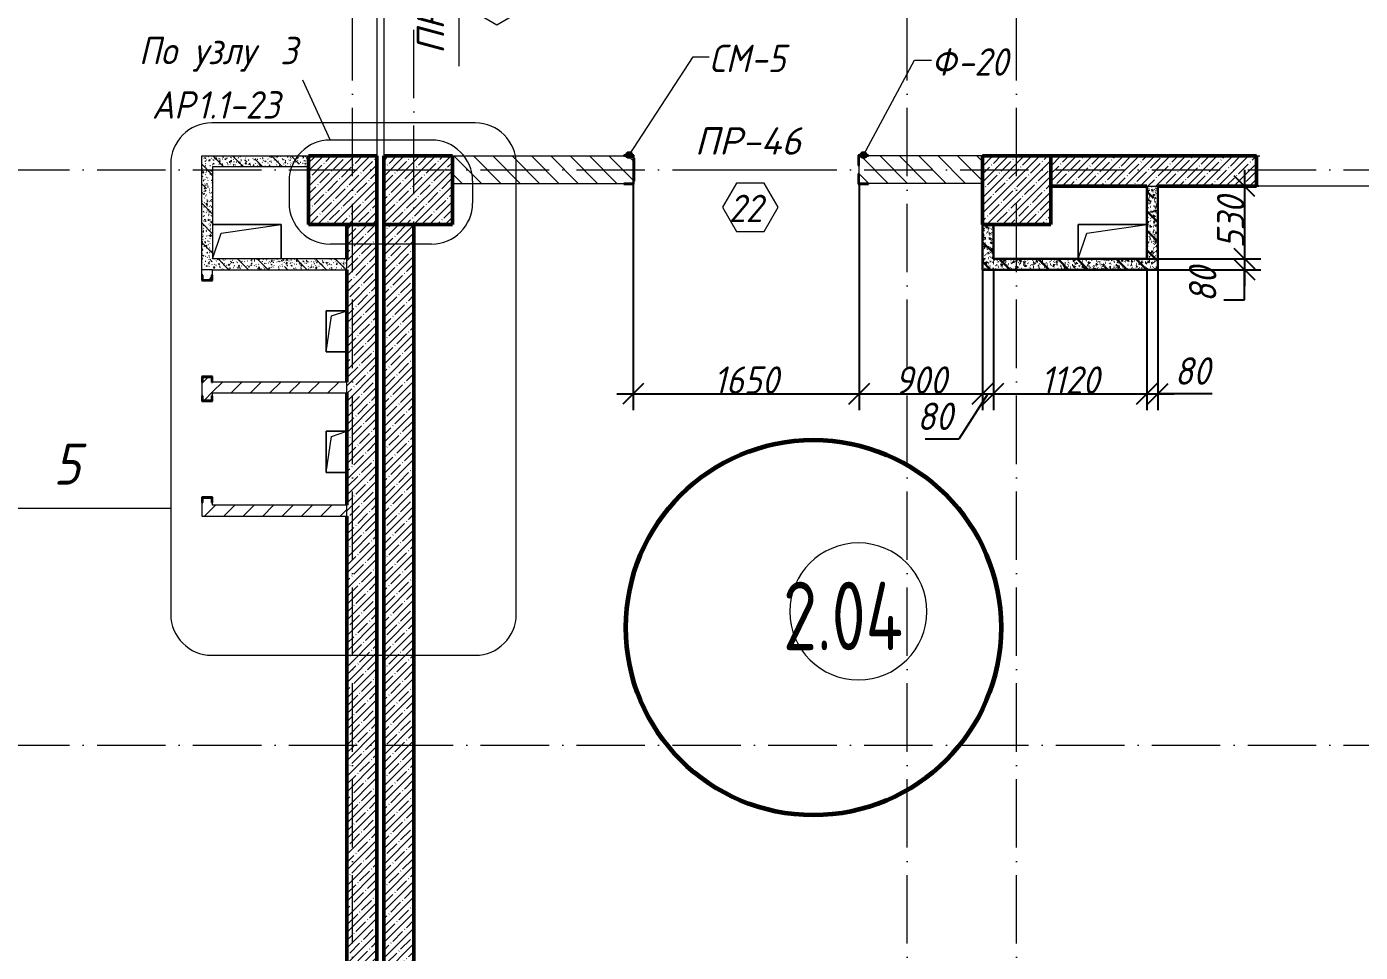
# Model space of a CAD drawing. Header units: millimetres. Extents: x -6064 to 178764, y -5836 to 29924.
# Drawn here: x 35932 to 45669, y 2087 to 8844 of the extents above; entities that cross this region are included whole.
import ezdxf

# ---------------------------------------------------------------- set-up
doc = ezdxf.new("R2010")
doc.units = ezdxf.units.MM
doc.linetypes.add('50_200_ШТРИХ_1Т_ш5_п1_п1_', pattern=[700, 500, -100, 0, -100])
for name, color, linetype, lineweight in [('0) ПГП', 1, 'Continuous', 30), ('A-ANNO-SYMB', 7, 'Continuous', 9), ('A-AREA-IDEN', 7, 'Continuous', 9), ('A-DETL-2', 7, 'Continuous', 5), ('A-DOOR-IDEN', 7, 'Continuous', 9), ('A-FLOR', 7, 'Continuous', 9), ('A-GENM', 7, 'Continuous', 9), ('A-GENM-1', 7, 'Continuous', 25), ('A-GENM-IDEN', 7, 'Continuous', 9), ('A-WALL-3', 7, 'Continuous', 50), ('A-WALL-PATT-1', 7, 'Continuous', 5), ('G-ANNO-TEXT', 7, 'Continuous', 9), ('I-WALL', 7, 'Continuous', 5), ('S-COLS', 7, 'Continuous', 9), ('S-COLS-1', 7, 'Continuous', 5), ('S-COLS-2', 7, 'Continuous', 50), ('Оси-1', 7, '50_200_ШТРИХ_1Т_ш5_п1_п1_', 9)]:
    doc.layers.add(name, color=color, linetype=linetype, lineweight=lineweight)
doc.layers.add('A-ANNO-DIMS', color=7, linetype='Continuous')
for name, color, linetype, lineweight, true_color in [('A-WALL-5', 7, 'Continuous', 13, 0x0070df), ('A-WALL-6', 7, 'Continuous', 13, 0x008000), ('A-WALL-FNSH-2', 7, 'Continuous', 13, 0xce0000), ('A-WALL-FNSH-3', 7, 'Continuous', 13, 0x008000), ('A-WALL-FNSH-4', 7, 'Continuous', 13, 0x0070df), ('A-WALL-PATT-2', 7, 'Continuous', 5, 0xce0000), ('A-WALL-PATT-3', 7, 'Continuous', 5, 0x008000), ('A-WALL-PATT-4', 7, 'Continuous', 5, 0x0070df)]:
    doc.layers.add(name, color=color, linetype=linetype, lineweight=lineweight, true_color=true_color)
doc.styles.add('ISOCPEUR_I_2', font='isocpeui.ttf', dxfattribs={"width": 0.9, "height": 200})
doc.styles.add('ISOCPEUR_I_3', font='isocpeui.ttf', dxfattribs={"width": 0.9, "height": 300})
doc.styles.add('ISOCPEUR_I_4', font='isocpeui.ttf', dxfattribs={"height": 200})
doc.styles.add('СПДС', font='ГОСТ тип А.ttf', dxfattribs={"width": 0.9})
doc.dimstyles.new('ISO-2_0_0_9К_СРЕДНИЙ', dxfattribs={"dimscale": 304.8, "dimtxt": 199.196235, "dimasz": 0.492126, "dimexe": 0.393701, "dimexo": 0, "dimgap": 0, "dimtad": 1, "dimdec": 0, "dimzin": 0, "dimdsep": 46, "dimtxsty": 'ISOCPEUR_I_2', "dimblk1": 'OBLIQUE', "dimblk2": 'OBLIQUE', "dimsah": 1, "dimcen": 0.09, "dimdle": 0.393701, "dimazin": 0, "dimtfac": 1, "dimtdec": 4, "dimtix": 1, "dimtmove": 1, "dimatfit": 3, "dimfxl": 1, "dimtvp": 1, "dimtolj": 1, "dimtzin": 0, "dimarcsym": 2})
doc.dimstyles.new('ISO-2_0_0_9К_СРЕДНИЙ_2', dxfattribs={"dimscale": 304.8, "dimtxt": 199.196235, "dimasz": 0.492126, "dimexe": 0.393701, "dimexo": 0, "dimgap": 0, "dimtad": 1, "dimdec": 0, "dimzin": 0, "dimdsep": 46, "dimtxsty": 'ISOCPEUR_I_2', "dimblk1": 'OBLIQUE', "dimblk2": 'OBLIQUE', "dimsah": 1, "dimcen": 0.09, "dimdle": 0.393701, "dimazin": 0, "dimtfac": 1, "dimtdec": 4, "dimtix": 1, "dimtmove": 0, "dimatfit": 3, "dimfxl": 1, "dimtvp": 1, "dimtolj": 1, "dimtzin": 0, "dimarcsym": 2})
pattern_1 = [(50, (0, 0), (72.87376, -6.37607), [7.62, -83.82]), (355, (0, 0), (-14.09699, 76.42244), [6.096, -67.056]), (100.451, (6.07, -0.53), (58.77696, 70.04687), [6.476, -71.236]), (46.184, (0, 20.32), (108.43142, -16.81745), [11.43, -125.73]), (96.636, (9.04, 18.92), (94.961, 98.97089), [9.714, -106.854]), (351.184, (0, 20.32), (94.96227, 98.97018), [9.144, -100.584]), (21, (10.16, 15.24), (60.64565, -40.90654), [7.62, -83.82]), (326, (10.16, 15.24), (24.72083, 73.67493), [6.096, -67.056]), (71.451, (15.214, 11.83), (85.36689, 32.76874), [6.476, -71.236]), (37.5, (0, 0), (1.235525, 33.822432), [3.353, -62.89, 3.353, -64.719, -67.31]), (37.5, (0, 0), (1.235525, 33.822432), [-134.315, 3.353, -63.957]), (7.5, (0, 0), (26.728146, 40.07255), [3.353, -35.458, 3.353, -61.366, -25.654]), (7.5, (0, 0), (26.728146, 40.07255), [-103.53, 3.353, -22.301]), (327.5, (-22.657, 0), (54.236318, -2.292117), [3.353, -22.047, 3.353, -75.895, -105.156]), (327.5, (-22.657, 0), (54.236318, -2.292117), [-104.648, 3.353, -101.803]), (317.5, (-32.817, 0), (59.25158, 10.17014), [3.353, -29.667, 3.353, -49.276, -74.676]), (317.5, (-32.817, 0), (59.25158, 10.17014), [-85.649, 3.353, -71.323])]
pattern_2 = [(135, (0, 0), (-142.5612, -142.5612), []), (135, (142.56, 0), (-142.5612, -142.5612), [252.016, -50.403, 3.353, -47.05])]
pattern_3 = [(45, (0, 0), (-57.02463, 57.02463), []), (45, (57.025, 0), (-57.02463, 57.02463), [100.806, -20.161, 3.353, -16.808])]
pattern_4 = [(45, (0, 0), (-70.71068, 70.71068), [])]

# ---------------------------------------------------------------- blocks, each defined once
blk = doc.blocks.new('Колонна_Несущая_Прямоугольное сечение - 500х500-29564840-АР1_1_Кладочный план 2 этажа')
at = {"layer": 'S-COLS-1'}
h = blk.add_hatch(dxfattribs=at)
h.set_pattern_fill('FP_2', color=256, style=0, pattern_type=2)
h.set_pattern_definition([(45, (-38790, -7650), (-57.02463, 57.02463), []), (45, (-38732.975, -7650), (-57.02463, 57.02463), [100.806, -20.161, 3.353, -16.808])])
h.paths.add_polyline_path([(-250, -250), (250, -250), (250, 250), (-250, 250)], flags=0)
at = {"layer": 'S-COLS-2'}
for p, q in [((250, 250), (-250, 250)), ((-250, 250), (-250, -250)), ((250, -250), (250, 250)), ((-250, -250), (250, -250))]:
    blk.add_line(p, q, dxfattribs=at)
blk = doc.blocks.new('Колонна_Несущая_Прямоугольное сечение - 500х500-V1-АР1_1_Кладочный план 2 этажа')
at = {"layer": 'S-COLS-1'}
h = blk.add_hatch(dxfattribs=at)
h.set_pattern_fill('FP_3', color=256, style=0, pattern_type=2)
h.set_pattern_definition([(45, (-43160, -7650), (-57.02463, 57.02463), []), (45, (-43102.975, -7650), (-57.02463, 57.02463), [100.806, -20.161, 3.353, -16.808])])
h.paths.add_polyline_path([(-250, -250), (250, -250), (250, 250), (-250, 250)], flags=0)
at = {"layer": 'S-COLS-2'}
for p, q in [((250, 250), (-250, 250)), ((-250, 250), (-250, -250)), ((250, -250), (250, 250)), ((-250, -250), (250, -250))]:
    blk.add_line(p, q, dxfattribs=at)
blk = doc.blocks.new('Колонна_Несущая_Прямоугольное сечение - 500х500-V31-АР1_1_Кладочный план 2 этажа')
at = {"layer": 'S-COLS-1'}
h = blk.add_hatch(dxfattribs=at)
h.set_pattern_fill('FP_43', color=256, style=0, pattern_type=2)
h.set_pattern_definition([(45, (-38240, -7650), (-57.02463, 57.02463), []), (45, (-38182.975, -7650), (-57.02463, 57.02463), [100.806, -20.161, 3.353, -16.808])])
h.paths.add_polyline_path([(-250, -250), (250, -250), (250, 250), (-250, 250)], flags=0)
at = {"layer": 'S-COLS-2'}
for p, q in [((250, 250), (-250, 250)), ((-250, 250), (-250, -250)), ((250, -250), (250, 250)), ((-250, -250), (250, -250))]:
    blk.add_line(p, q, dxfattribs=at)
blk = doc.blocks.new('AR_Отверстие прямоугольное _в плите_ - AR_Отверстие прямоугольное _в плите_-V52-АР1_1_Кладочный план 2 этажа')
at = {"layer": 'A-GENM'}
for p, q in [((250, 125), (-250, 125)), ((-187.5, 62.5), (250, 125)), ((250, -125), (250, 125)), ((-250, -125), (-187.5, 62.5))]:
    blk.add_line(p, q, dxfattribs=at)
blk = doc.blocks.new('AR_Отверстие прямоугольное _в плите_ - AR_Отверстие прямоугольное _в плите_-24470455-АР1_1_Кладочный план 2 этажа')
at = {"layer": 'A-GENM'}
for p, q in [((75, 150), (-75, 150)), ((-75, 150), (-75, -150)), ((-75, -150), (-37.5, 112.5)), ((-37.5, 112.5), (75, 150)), ((-75, -150), (75, -150))]:
    blk.add_line(p, q, dxfattribs=at)
blk = doc.blocks.new('AR_Отверстие прямоугольное _в плите_ - AR_Отверстие прямоугольное _в плите_-V53-АР1_1_Кладочный план 2 этажа')
at = {"layer": 'A-GENM'}
for p, q in [((250, 125), (-250, 125)), ((-250, 125), (-250, -125)), ((-187.5, 62.5), (250, 125)), ((-250, -125), (-187.5, 62.5))]:
    blk.add_line(p, q, dxfattribs=at)
blk = doc.blocks.new('Фахверк_СКБ_Уголок - Ф-20_200х3960 h-28533880-АР1_1_Кладочный план 2 этажа')
at = {"layer": 'A-GENM-1'}
for p, q in [((200, 156), (125, 156)), ((125, 156), (125, 81)), ((131, 81), (131, 150)), ((131, 150), (200, 150)), ((200, 150), (200, 156)), ((125, 81), (131, 81)), ((131, 19), (125, 19)), ((125, 19), (125, -56)), ((131, -50), (131, 19)), ((125, -56), (200, -56)), ((200, -50), (131, -50)), ((200, -56), (200, -50))]:
    blk.add_line(p, q, dxfattribs=at)
blk = doc.blocks.new('Фахверк_СКБ_Уголок_Тип 2 - СМ-5_200х2480h-30007438-АР1_1_Кладочный план 2 этажа')
at = {"layer": 'A-GENM-1'}
for p, q in [((125, 156), (125, 81)), ((200, 156), (125, 156)), ((131, 81), (131, 150)), ((131, 150), (200, 150)), ((200, 150), (200, 156)), ((125, 81), (131, 81)), ((131, 19), (125, 19)), ((125, 19), (125, -56)), ((131, -50), (131, 19)), ((125, -56), (200, -56)), ((200, -50), (131, -50)), ((200, -56), (200, -50))]:
    blk.add_line(p, q, dxfattribs=at)
blk = doc.blocks.new('Стойка_Влож_Полоса боковая - Полоса-27101091-АР1_1_Кладочный план 2 этажа')
at = {"layer": 'A-GENM'}
for p, q in [((-5, 85), (0, 85)), ((-5, -85), (-5, 85)), ((0, 31), (0, -31)), ((0, -85), (-5, -85))]:
    blk.add_line(p, q, dxfattribs=at)
blk = doc.blocks.new('Фахверк_СКБ_Швеллер - Ф-22_80х3960 h-28561543-АР1_1_Кладочный план 2 этажа')
at = {"layer": 'A-GENM-1'}
for p, q in [((165, 40), (125, 40)), ((125, 40), (125, -40)), ((129.5, 32.6), (165, 32.6)), ((129.5, -32.6), (129.5, 32.6)), ((165, 32.6), (165, 40)), ((125, -40), (165, -40)), ((165, -32.6), (129.5, -32.6)), ((165, -40), (165, -32.6))]:
    blk.add_line(p, q, dxfattribs=at)
blk = doc.blocks.new('Фахверк_СКБ_Швеллер - Ф-22_1_80х3960 h_все крепления развернуты-28561552-АР1_1_Кладочный план 2 этажа')
at = {"layer": 'A-GENM-1'}
for p, q in [((165, 40), (125, 40)), ((125, 40), (125, -40)), ((129.5, 32.6), (165, 32.6)), ((129.5, -32.6), (129.5, 32.6)), ((165, 32.6), (165, 40)), ((125, -40), (165, -40)), ((165, -32.6), (129.5, -32.6)), ((165, -40), (165, -32.6))]:
    blk.add_line(p, q, dxfattribs=at)
blk = doc.blocks.new('AAR_СКБ_Марка_Двери_Перемычка и проем - Марка перемычки и проема-25306769-АР1_1_Кладочный план 2 этажа')
at = {"layer": 'A-DOOR-IDEN'}
for p, q in [((-5, 0), (5, 0)), ((-0.968, -0.984), (-1.986, -2.747)), ((1.067, -0.984), (-0.968, -0.984)), ((2.085, -2.747), (1.067, -0.984)), ((-1.986, -2.747), (-0.968, -4.509)), ((1.067, -4.509), (2.085, -2.747)), ((-0.968, -4.509), (1.067, -4.509))]:
    blk.add_line(p, q, dxfattribs=at)
blk = doc.blocks.new('_Oblique')
at = {"color": 0, "linetype": 'ByBlock', "lineweight": -2}
blk.add_line((-0.5, -0.5), (0.5, 0.5), dxfattribs=at)
blk = doc.blocks.new('DIMBLOCK470-АР1_1_Кладочный план 2 этажа')
at = {"layer": 'A-ANNO-DIMS', "color": 0, "lineweight": -2, "transparency": 16777216}
for p, q in [((40360, 7700), (40360, 6043.9)), ((42010, 7700), (42010, 6043.9)), ((40240, 6163.9), (42130, 6163.9))]:
    blk.add_line(p, q, dxfattribs=at)
at = {"layer": 'Defpoints', "color": 0, "transparency": 16777216}
for p in [(40360, 7700), (42010, 7700), (42010, 6163.9)]:
    blk.add_point(p, dxfattribs=at)
at = {"layer": 'A-ANNO-DIMS', "color": 0, "lineweight": -2, "transparency": 16777216, "xscale": 150, "yscale": 150, "zscale": 150, "rotation": 180}
blk.add_blockref('_Oblique', (40360, 6163.9), dxfattribs=at)
at = {"layer": 'A-ANNO-DIMS', "color": 0, "lineweight": -2, "transparency": 16777216, "xscale": 150, "yscale": 150, "zscale": 150}
blk.add_blockref('_Oblique', (42010, 6163.9), dxfattribs=at)
at = {"layer": 'A-ANNO-DIMS', "color": 0, "transparency": 16777216, "insert": (41185, 6263.9), "char_height": 200, "width": 560.814, "attachment_point": 5, "style": 'ISOCPEUR_I_2'}
blk.add_mtext('\\A1;1650', dxfattribs=at)
blk = doc.blocks.new('DIMBLOCK471-АР1_1_Кладочный план 2 этажа')
at = {"layer": 'A-ANNO-DIMS', "color": 0, "lineweight": -2, "transparency": 16777216}
for p, q in [((42010, 7700), (42010, 6043.9)), ((42910, 7070), (42910, 6043.9)), ((41890, 6163.9), (43030, 6163.9))]:
    blk.add_line(p, q, dxfattribs=at)
at = {"layer": 'Defpoints', "color": 0, "transparency": 16777216}
for p in [(42010, 7700), (42910, 7070), (42910, 6163.9)]:
    blk.add_point(p, dxfattribs=at)
at = {"layer": 'A-ANNO-DIMS', "color": 0, "lineweight": -2, "transparency": 16777216, "xscale": 150, "yscale": 150, "zscale": 150, "rotation": 180}
blk.add_blockref('_Oblique', (42010, 6163.9), dxfattribs=at)
at = {"layer": 'A-ANNO-DIMS', "color": 0, "lineweight": -2, "transparency": 16777216, "xscale": 150, "yscale": 150, "zscale": 150}
blk.add_blockref('_Oblique', (42910, 6163.9), dxfattribs=at)
at = {"layer": 'A-ANNO-DIMS', "color": 0, "transparency": 16777216, "insert": (42460, 6263.9), "char_height": 200, "width": 455.087, "attachment_point": 5, "style": 'ISOCPEUR_I_2'}
blk.add_mtext('\\A1;900', dxfattribs=at)
blk = doc.blocks.new('DIMBLOCK472-АР1_1_Кладочный план 2 этажа')
at = {"layer": 'A-ANNO-DIMS', "color": 0, "lineweight": -2, "transparency": 16777216}
for p, q in [((42910, 7070), (42910, 6043.9)), ((42990, 7068), (42990, 6043.9)), ((42950, 6163.9), (42736.7, 5833)), ((42790, 6163.9), (43110, 6163.9)), ((42736.7, 5833), (42492.9, 5833))]:
    blk.add_line(p, q, dxfattribs=at)
at = {"layer": 'Defpoints', "color": 0, "transparency": 16777216}
for p in [(42910, 7070), (42990, 7068), (42990, 6163.9)]:
    blk.add_point(p, dxfattribs=at)
at = {"layer": 'A-ANNO-DIMS', "color": 0, "lineweight": -2, "transparency": 16777216, "xscale": 150, "yscale": 150, "zscale": 150, "rotation": 180}
blk.add_blockref('_Oblique', (42910, 6163.9), dxfattribs=at)
at = {"layer": 'A-ANNO-DIMS', "color": 0, "lineweight": -2, "transparency": 16777216, "xscale": 150, "yscale": 150, "zscale": 150}
blk.add_blockref('_Oblique', (42990, 6163.9), dxfattribs=at)
at = {"layer": 'A-ANNO-DIMS', "color": 0, "transparency": 16777216, "insert": (42433.3, 6099.7), "char_height": 200, "width": 303.391, "attachment_point": 1, "line_spacing_factor": 1.149209, "style": 'ISOCPEUR_I_2'}
blk.add_mtext('\\A1;80', dxfattribs=at)
blk = doc.blocks.new('DIMBLOCK473-АР1_1_Кладочный план 2 этажа')
at = {"layer": 'A-ANNO-DIMS', "color": 0, "lineweight": -2, "transparency": 16777216}
for p, q in [((42990, 7068), (42990, 6043.9)), ((44110, 7068), (44110, 6043.9)), ((42870, 6163.9), (44230, 6163.9))]:
    blk.add_line(p, q, dxfattribs=at)
at = {"layer": 'Defpoints', "color": 0, "transparency": 16777216}
for p in [(42990, 7068), (44110, 7068), (44110, 6163.9)]:
    blk.add_point(p, dxfattribs=at)
at = {"layer": 'A-ANNO-DIMS', "color": 0, "lineweight": -2, "transparency": 16777216, "xscale": 150, "yscale": 150, "zscale": 150, "rotation": 180}
blk.add_blockref('_Oblique', (42990, 6163.9), dxfattribs=at)
at = {"layer": 'A-ANNO-DIMS', "color": 0, "lineweight": -2, "transparency": 16777216, "xscale": 150, "yscale": 150, "zscale": 150}
blk.add_blockref('_Oblique', (44110, 6163.9), dxfattribs=at)
at = {"layer": 'A-ANNO-DIMS', "color": 0, "transparency": 16777216, "insert": (43550, 6263.9), "char_height": 200, "width": 514.846, "attachment_point": 5, "style": 'ISOCPEUR_I_2'}
blk.add_mtext('\\A1;1120', dxfattribs=at)
blk = doc.blocks.new('DIMBLOCK474-АР1_1_Кладочный план 2 этажа')
at = {"layer": 'A-ANNO-DIMS', "color": 0, "lineweight": -2, "transparency": 16777216}
for p, q in [((44110, 7068), (44110, 6043.9)), ((44190, 7070), (44190, 6043.9)), ((43990, 6163.9), (44310, 6163.9)), ((44587.1, 6163.9), (44190, 6163.9))]:
    blk.add_line(p, q, dxfattribs=at)
at = {"layer": 'Defpoints', "color": 0, "transparency": 16777216}
for p in [(44110, 7068), (44190, 7070), (44190, 6163.9)]:
    blk.add_point(p, dxfattribs=at)
at = {"layer": 'A-ANNO-DIMS', "color": 0, "lineweight": -2, "transparency": 16777216, "xscale": 150, "yscale": 150, "zscale": 150, "rotation": 180}
blk.add_blockref('_Oblique', (44110, 6163.9), dxfattribs=at)
at = {"layer": 'A-ANNO-DIMS', "color": 0, "lineweight": -2, "transparency": 16777216, "xscale": 150, "yscale": 150, "zscale": 150}
blk.add_blockref('_Oblique', (44190, 6163.9), dxfattribs=at)
at = {"layer": 'A-ANNO-DIMS', "color": 0, "transparency": 16777216, "insert": (44313.5, 6430.5), "char_height": 200, "width": 303.391, "attachment_point": 1, "line_spacing_factor": 1.149209, "style": 'ISOCPEUR_I_2'}
blk.add_mtext('\\A1;80', dxfattribs=at)
blk = doc.blocks.new('DIMBLOCK475-АР1_1_Кладочный план 2 этажа')
at = {"layer": 'A-ANNO-DIMS', "color": 0, "lineweight": -2, "transparency": 16777216}
for p, q in [((44823, 7800), (44823, 7030)), ((44929.1, 7680), (44703, 7680)), ((44110, 7150), (44943, 7150))]:
    blk.add_line(p, q, dxfattribs=at)
at = {"layer": 'Defpoints', "color": 0, "transparency": 16777216}
for p in [(44929.1, 7680), (44110, 7150), (44823, 7150)]:
    blk.add_point(p, dxfattribs=at)
at = {"layer": 'A-ANNO-DIMS', "color": 0, "lineweight": -2, "transparency": 16777216, "xscale": 150, "yscale": 150, "zscale": 150}
for p, rotation in [((44823, 7680), 90), ((44823, 7150), 270)]:
    blk.add_blockref('_Oblique', p, dxfattribs=dict(at, rotation=rotation))
at = {"layer": 'A-ANNO-DIMS', "color": 0, "transparency": 16777216, "insert": (44723, 7415), "char_height": 200, "width": 455.087, "attachment_point": 5, "rotation": 90, "style": 'ISOCPEUR_I_2'}
blk.add_mtext('\\A1;530', dxfattribs=at)
blk = doc.blocks.new('DIMBLOCK476-АР1_1_Кладочный план 2 этажа')
at = {"layer": 'A-ANNO-DIMS', "color": 0, "lineweight": -2, "transparency": 16777216}
for p, q in [((44823, 7270), (44823, 6950)), ((44110, 7150), (44943, 7150)), ((44190, 7070), (44943, 7070)), ((44823, 6849.8), (44823, 7070)), ((44673, 6849.8), (44823, 6849.8))]:
    blk.add_line(p, q, dxfattribs=at)
at = {"layer": 'Defpoints', "color": 0, "transparency": 16777216}
for p in [(44110, 7150), (44190, 7070), (44823, 7070)]:
    blk.add_point(p, dxfattribs=at)
at = {"layer": 'A-ANNO-DIMS', "color": 0, "lineweight": -2, "transparency": 16777216, "xscale": 150, "yscale": 150, "zscale": 150}
for p, rotation in [((44823, 7150), 90), ((44823, 7070), 270)]:
    blk.add_blockref('_Oblique', p, dxfattribs=dict(at, rotation=rotation))
at = {"layer": 'A-ANNO-DIMS', "color": 0, "transparency": 16777216, "insert": (44417.8, 6831.4), "char_height": 200, "width": 303.391, "attachment_point": 1, "rotation": 90, "line_spacing_factor": 1.149209, "style": 'ISOCPEUR_I_2'}
blk.add_mtext('\\A1;80', dxfattribs=at)
blk = doc.blocks.new('Марка_Помещения - Номер-25198446-Объем проектирования 2 этажа')
at = {"layer": 'A-AREA-IDEN'}
for start, end in [(360, 180), (180, 360)]:
    blk.add_arc((0, 0), 2.5, start, end, dxfattribs=at)

msp = doc.modelspace()

# ---------------------------------------------------------------- hatches: boundary and pattern name
at = {"layer": '0) ПГП'}
h = msp.add_hatch(dxfattribs=at)
h.set_pattern_fill('FP_25', color=256, style=0, pattern_type=2)
h.set_pattern_definition(pattern_1)
h.paths.add_polyline_path([(44190, 7070), (44190, 7680), (44110, 7680), (44110, 7070)], flags=0)
h = msp.add_hatch(dxfattribs=at)
h.set_pattern_fill('FP_26', color=256, style=0, pattern_type=2)
h.set_pattern_definition(pattern_2)
h.paths.add_polyline_path([(44190, 7070), (44190, 7680), (44110, 7680), (44110, 7070)], flags=0)
h = msp.add_hatch(dxfattribs=at)
h.set_pattern_fill('FP_25', color=256, style=0, pattern_type=2)
h.set_pattern_definition(pattern_1)
h.paths.add_polyline_path([(42990, 7150), (42990, 7400), (42910, 7400), (42910, 7150)], flags=0)
h = msp.add_hatch(dxfattribs=at)
h.set_pattern_fill('FP_26', color=256, style=0, pattern_type=2)
h.set_pattern_definition(pattern_2)
h.paths.add_polyline_path([(42990, 7150), (42990, 7400), (42910, 7400), (42910, 7150)], flags=0)
h = msp.add_hatch(dxfattribs=at)
h.set_pattern_fill('FP_25', color=256, style=0, pattern_type=2)
h.set_pattern_definition(pattern_1)
h.paths.add_polyline_path([(42910, 7070), (44110, 7070), (44110, 7150), (42910, 7150)], flags=0)
h = msp.add_hatch(dxfattribs=at)
h.set_pattern_fill('FP_26', color=256, style=0, pattern_type=2)
h.set_pattern_definition(pattern_2)
h.paths.add_polyline_path([(42910, 7070), (44110, 7070), (44110, 7150), (42910, 7150)], flags=0)
at = {"layer": 'A-GENM-IDEN'}
h = msp.add_hatch(color=256, dxfattribs=at)
edge = h.paths.add_edge_path(flags=0)
edge.add_arc((40331, 7906), 25, 0, 360)
h = msp.add_hatch(color=256, dxfattribs=at)
edge = h.paths.add_edge_path(flags=0)
edge.add_arc((42041.5, 7906), 25, 0, 360)
at = {"layer": 'A-WALL-PATT-1'}
h = msp.add_hatch(dxfattribs=at)
h.set_pattern_fill('FP_7', color=256, style=0, pattern_type=2)
h.set_pattern_definition(pattern_3)
h.paths.add_polyline_path([(47410, 7680), (47410, 7900), (46270, 7900), (46270, 7680), (47400.6, 7680)], flags=0)
h.paths.add_polyline_path([(44110, 7680), (44690, 7680), (44690, 7900), (43410, 7900), (43410, 7680)], flags=0)
h = msp.add_hatch(dxfattribs=at)
h.set_pattern_fill('FP_7', color=256, style=0, pattern_type=2)
h.set_pattern_definition(pattern_3)
h.paths.add_polyline_path([(46110, 7680), (46270, 7680), (46270, 7900), (46110, 7900)], flags=0)
h.paths.add_polyline_path([(44910, 7680), (44910, 7900), (44690, 7900), (44690, 7680)], flags=0)
h = msp.add_hatch(dxfattribs=at)
h.set_pattern_fill('FP_7', color=256, style=0, pattern_type=2)
h.set_pattern_definition(pattern_3)
h.paths.add_polyline_path([(38270, 400), (38490, 400), (38490, 7400), (38270, 7400), (38270, 4392.9)], flags=0)
h = msp.add_hatch(dxfattribs=at)
h.set_pattern_fill('FP_7', color=256, style=0, pattern_type=2)
h.set_pattern_definition(pattern_3)
h.paths.add_polyline_path([(38540, 400), (38760, 400), (38760, 7400), (38540, 7400), (38540, 4392.9)], flags=0)
at = {"layer": 'A-WALL-PATT-2'}
h = msp.add_hatch(dxfattribs=at)
h.set_pattern_fill('FP_22', color=256, style=0, pattern_type=2)
h.set_pattern_definition([(135, (0, 0), (-70.71068, -70.71068), [])])
h.paths.add_polyline_path([(42010, 7700), (42910, 7700), (42910, 7900), (42010, 7900), (42010, 7769)], flags=0)
h.paths.add_polyline_path([(39040, 7700), (40360, 7700), (40360, 7900), (39040, 7900), (39040, 7831)], flags=0)
at = {"layer": 'A-WALL-PATT-3'}
h = msp.add_hatch(dxfattribs=at)
h.set_pattern_fill('FP_24', color=256, style=0, pattern_type=2)
h.set_pattern_definition(pattern_4)
h.paths.add_polyline_path([(37290, 5270), (37290, 5370), (37282.6, 5370), (37282.6, 5405.5), (37217.4, 5404.5), (37217.4, 5370), (37210, 5370), (37210, 5270)], flags=0)
h.paths.add_polyline_path([(37217.4, 6114.5), (37282.6, 6114.5), (37282.6, 6150), (37290, 6150), (37290, 6250), (37282.6, 6250), (37282.6, 6285.5), (37217.4, 6285.5), (37217.4, 6250), (37210, 6250), (37210, 6150), (37217.4, 6150), (37217.4, 6115.6)], flags=0)
h.paths.add_polyline_path([(37217.4, 6994.5), (37282.6, 6994.5), (37282.6, 7030), (37290, 7030), (37290, 7070), (37210, 7070), (37210, 7030), (37217.4, 7030), (37217.4, 6997.4)], flags=0)
h = msp.add_hatch(dxfattribs=at)
h.set_pattern_fill('FP_24', color=256, style=0, pattern_type=2)
h.set_pattern_definition(pattern_4)
h.paths.add_polyline_path([(38207, 6170), (38270, 6170), (38270, 6250), (37290, 6250), (37290, 6170)], flags=0)
h = msp.add_hatch(dxfattribs=at)
h.set_pattern_fill('FP_24', color=256, style=0, pattern_type=2)
h.set_pattern_definition(pattern_4)
h.paths.add_polyline_path([(38207, 5270), (38270, 5270), (38270, 5350), (37290, 5350), (37290, 5270)], flags=0)
at = {"layer": 'A-WALL-PATT-4'}
h = msp.add_hatch(dxfattribs=at)
h.set_pattern_fill('FP_25', color=256, style=0, pattern_type=2)
h.set_pattern_definition(pattern_1)
h.paths.add_polyline_path([(37290, 7150), (37290, 7900), (37210, 7900), (37210, 7150)], flags=0)
h = msp.add_hatch(dxfattribs=at)
h.set_pattern_fill('FP_26', color=256, style=0, pattern_type=2)
h.set_pattern_definition(pattern_2)
h.paths.add_polyline_path([(37290, 7150), (37290, 7900), (37210, 7900), (37210, 7150)], flags=0)
h = msp.add_hatch(dxfattribs=at)
h.set_pattern_fill('FP_25', color=256, style=0, pattern_type=2)
h.set_pattern_definition(pattern_1)
h.paths.add_polyline_path([(37990, 7820), (37990, 7900), (37290, 7900), (37290, 7820)], flags=0)
h = msp.add_hatch(dxfattribs=at)
h.set_pattern_fill('FP_26', color=256, style=0, pattern_type=2)
h.set_pattern_definition(pattern_2)
h.paths.add_polyline_path([(37990, 7820), (37990, 7900), (37290, 7900), (37290, 7820)], flags=0)
h = msp.add_hatch(dxfattribs=at)
h.set_pattern_fill('FP_25', color=256, style=0, pattern_type=2)
h.set_pattern_definition(pattern_1)
h.paths.add_polyline_path([(38207, 7070), (38270, 7070), (38270, 7150), (37210, 7150), (37210, 7070)], flags=0)
h = msp.add_hatch(dxfattribs=at)
h.set_pattern_fill('FP_26', color=256, style=0, pattern_type=2)
h.set_pattern_definition(pattern_2)
h.paths.add_polyline_path([(38207, 7070), (38270, 7070), (38270, 7150), (37210, 7150), (37210, 7070)], flags=0)

# ---------------------------------------------------------------- linework, layer by layer
at = {"color": 6, "lineweight": 60}
msp.add_circle((41676.4, 4457.4), 1369.4, dxfattribs=at)
at = {"layer": '0) ПГП'}
for p, q in [((44110, 7150), (44110, 7680)), ((44190, 7680), (44190, 7070)), ((42910, 7400), (42910, 7070)), ((42990, 7150), (42990, 7400)), ((44110, 7150), (42990, 7150)), ((42910, 7070), (44190, 7070))]:
    msp.add_line(p, q, dxfattribs=at)
at = {"layer": 'A-ANNO-SYMB'}
for p, q in [((39206.8, 8141.4), (37284.2, 8141.4)), ((36984.2, 7841.4), (36984.2, 4555.1)), ((39506.8, 4555.1), (39506.8, 7841.4)), ((36984.2, 5327.8), (35689.3, 5327.8)), ((37284.2, 4255.1), (39206.8, 4255.1))]:
    msp.add_line(p, q, dxfattribs=at)
for centre, start, end in [((37284.2, 7841.4), 90, 180), ((39206.8, 7841.4), 0, 90), ((37284.2, 4555.1), 180, 270), ((39206.8, 4555.1), 270, 0)]:
    msp.add_arc(centre, 300, start, end, dxfattribs=at)
at = {"layer": 'A-DETL-2'}
for p, q in [((37946.8, 8456.3), (38148.3, 8016.3)), ((38887.8, 8016.3), (38148.3, 8016.3)), ((38887.8, 8016.3), (38148.3, 8016.3)), ((37848.3, 7716.3), (37848.3, 7556.3)), ((37848.3, 7716.3), (37848.3, 7556.3)), ((39187.8, 7716.3), (39187.8, 7556.3)), ((39187.8, 7716.3), (39187.8, 7556.3)), ((38887.8, 7256.3), (38149.9, 7256.3)), ((38887.8, 7256.3), (38149.9, 7256.3))]:
    msp.add_line(p, q, dxfattribs=at)
for centre, start, end in [((38148.3, 7716.3), 90, 180), ((38148.3, 7716.3), 90, 180), ((38887.8, 7716.3), 0, 90), ((38887.8, 7716.3), 0, 90), ((38148.3, 7556.3), 180, 270), ((38148.3, 7556.3), 180, 270), ((38887.8, 7556.3), 270, 0), ((38887.8, 7556.3), 270, 0)]:
    msp.add_arc(centre, 300, start, end, dxfattribs=at)
at = {"layer": 'A-FLOR'}
for p, q in [((38490.2, -100), (38490.2, 10230)), ((38540, 10230), (38540, 7900)), ((37290, 7400), (37790, 7400)), ((37790, 7400), (37790, 7150)), ((43610, 7400), (44110, 7400)), ((43610, 7150), (43610, 7400)), ((38120, 6770), (38270, 6770)), ((38120, 6470), (38120, 6770)), ((38270, 6470), (38120, 6470)), ((38120, 5890), (38270, 5890)), ((38120, 5590), (38120, 5890)), ((38270, 5590), (38120, 5590))]:
    msp.add_line(p, q, dxfattribs=at)
at = {"layer": 'A-GENM-IDEN'}
for p, q in [((40331, 7906), (40798.1, 8624.6)), ((40798.1, 8624.6), (40915.7, 8624.6)), ((42041.5, 7906), (42413.3, 8598.7)), ((42413.3, 8598.7), (42538, 8598.7))]:
    msp.add_line(p, q, dxfattribs=at)
for centre in [(40331, 7906), (42041.5, 7906)]:
    msp.add_circle(centre, 25, dxfattribs=at)
at = {"layer": 'A-WALL-3'}
for p, q in [((43410, 7900), (44910, 7900)), ((44910, 7680), (44910, 7900)), ((43410, 7680), (44110, 7680)), ((44190, 7680), (44910, 7680)), ((38270, 7400), (38270, 7150)), ((38490, 400), (38490, 7400)), ((38540, 7400), (38540, 400)), ((38760, 400), (38760, 7400)), ((38270, 7070), (38270, 6250)), ((38270, 6170), (38270, 5350)), ((38270, 5270), (38270, 400))]:
    msp.add_line(p, q, dxfattribs=at)
at = {"layer": 'A-WALL-5'}
for p, q in [((44110, 7680), (44190, 7680)), ((38270, 7070), (38270, 7150))]:
    msp.add_line(p, q, dxfattribs=at)
at = {"layer": 'A-WALL-6'}
for p, q in [((38270, 6170), (38270, 6250)), ((38270, 5270), (38270, 5350))]:
    msp.add_line(p, q, dxfattribs=at)
at = {"layer": 'A-WALL-FNSH-2'}
for p, q in [((39040, 7900), (40291, 7900)), ((42910, 7900), (42079, 7900)), ((40360, 7769), (40360, 7831)), ((42010, 7769), (42010, 7831)), ((39040, 7700), (40291, 7700)), ((42910, 7700), (42079, 7700))]:
    msp.add_line(p, q, dxfattribs=at)
at = {"layer": 'A-WALL-FNSH-3'}
for p, q in [((37290, 7070), (37210, 7070)), ((37290, 7030), (37290, 7070)), ((37210, 6250), (37210, 6150)), ((38270, 6250), (37290, 6250)), ((37290, 6150), (37290, 6170)), ((37290, 6170), (38270, 6170)), ((37210, 5370), (37210, 5270)), ((37290, 5350), (37290, 5370)), ((37210, 5270), (38270, 5270)), ((38270, 5350), (37290, 5350))]:
    msp.add_line(p, q, dxfattribs=at)
at = {"layer": 'A-WALL-FNSH-4'}
for p, q in [((37210, 7900), (37990, 7900)), ((37210, 7030), (37210, 7900)), ((37990, 7820), (37290, 7820)), ((37290, 7820), (37290, 7150)), ((38270, 7150), (37290, 7150)), ((37290, 7070), (38270, 7070))]:
    msp.add_line(p, q, dxfattribs=at)
at = {"layer": 'I-WALL'}
for p, q in [((44910, 7900), (44935, 7900)), ((46110, 7680), (44910, 7680))]:
    msp.add_line(p, q, dxfattribs=at)
at = {"layer": 'Оси-1'}
for p, q in [((38310, -4150), (38310, 28636.9)), ((38760, -2880), (38760, 28636.9)), ((42360, -4150), (42360, 28636.9)), ((43160, -4150), (43160, 28636.9)), ((-4160, 7800), (125951.6, 7800)), ((-4160, 3600), (125951.6, 3600))]:
    msp.add_line(p, q, dxfattribs=at)

# ---------------------------------------------------------------- block references
at = {"layer": 'A-AREA-IDEN', "xscale": 199.9999999999999, "yscale": 199.9999999999999, "zscale": 199.9999999999999}
msp.add_blockref('Марка_Помещения - Номер-25198446-Объем проектирования 2 этажа', (42004.3, 4575.1), dxfattribs=at)
at = {"layer": 'A-DOOR-IDEN', "xscale": 99.99999999999993, "yscale": 99.99999999999993, "zscale": 99.99999999999993, "rotation": 89.99999999999999}
msp.add_blockref('AAR_СКБ_Марка_Двери_Перемычка и проем - Марка перемычки и проема-25306769-АР1_1_Кладочный план 2 этажа', (39090.4, 9055.9), dxfattribs=at)
at = {"layer": 'A-DOOR-IDEN', "xscale": 99.99999999999993, "yscale": 99.99999999999993, "zscale": 99.99999999999993}
msp.add_blockref('AAR_СКБ_Марка_Двери_Перемычка и проем - Марка перемычки и проема-25306769-АР1_1_Кладочный план 2 этажа', (41210.4, 7800), dxfattribs=at)
at = {"layer": 'A-GENM', "rotation": 180}
msp.add_blockref('Стойка_Влож_Полоса боковая - Полоса-27101091-АР1_1_Кладочный план 2 этажа', (40366, 7800), dxfattribs=at)
at = {"layer": 'A-GENM'}
for name, p in [('AR_Отверстие прямоугольное _в плите_ - AR_Отверстие прямоугольное _в плите_-V52-АР1_1_Кладочный план 2 этажа', (37540, 7275)), ('AR_Отверстие прямоугольное _в плите_ - AR_Отверстие прямоугольное _в плите_-V53-АР1_1_Кладочный план 2 этажа', (43860, 7275)), ('AR_Отверстие прямоугольное _в плите_ - AR_Отверстие прямоугольное _в плите_-24470455-АР1_1_Кладочный план 2 этажа', (38195, 6620)), ('AR_Отверстие прямоугольное _в плите_ - AR_Отверстие прямоугольное _в плите_-24470455-АР1_1_Кладочный план 2 этажа', (38195, 5740))]:
    msp.add_blockref(name, p, dxfattribs=at)
at = {"layer": 'A-GENM-1'}
for name, p, rotation in [('Фахверк_СКБ_Уголок_Тип 2 - СМ-5_200х2480h-30007438-АР1_1_Кладочный план 2 этажа', (40491, 7850), 180), ('Фахверк_СКБ_Швеллер - Ф-22_1_80х3960 h_все крепления развернуты-28561552-АР1_1_Кладочный план 2 этажа', (37250, 6865), 89.99999999999991), ('Фахверк_СКБ_Швеллер - Ф-22_1_80х3960 h_все крепления развернуты-28561552-АР1_1_Кладочный план 2 этажа', (37250, 6415), 269.9999999999999), ('Фахверк_СКБ_Швеллер - Ф-22_1_80х3960 h_все крепления развернуты-28561552-АР1_1_Кладочный план 2 этажа', (37250, 5985), 89.99999999999991), ('Фахверк_СКБ_Швеллер - Ф-22_80х3960 h-28561543-АР1_1_Кладочный план 2 этажа', (37250, 5535), 269.9999999999999)]:
    msp.add_blockref(name, p, dxfattribs=dict(at, rotation=rotation))
msp.add_blockref('Фахверк_СКБ_Уголок - Ф-20_200х3960 h-28533880-АР1_1_Кладочный план 2 этажа', (41879, 7750), dxfattribs=at)
at = {"layer": 'S-COLS'}
for name, p in [('Колонна_Несущая_Прямоугольное сечение - 500х500-V31-АР1_1_Кладочный план 2 этажа', (38240, 7650)), ('Колонна_Несущая_Прямоугольное сечение - 500х500-29564840-АР1_1_Кладочный план 2 этажа', (38790, 7650)), ('Колонна_Несущая_Прямоугольное сечение - 500х500-V1-АР1_1_Кладочный план 2 этажа', (43160, 7650))]:
    msp.add_blockref(name, p, dxfattribs=at)

# ---------------------------------------------------------------- texts
at = {"layer": 'A-ANNO-SYMB', "insert": (35955.8, 5801.1), "char_height": 300, "width": 432.911, "attachment_point": 1, "style": 'ISOCPEUR_I_3'}
msp.add_mtext(' 5', dxfattribs=at)
at = {"layer": 'A-AREA-IDEN', "insert": (41454.8, 4792.2), "char_height": 500, "width": 1370.886, "attachment_point": 1, "style": 'СПДС'}
msp.add_mtext('2.04', dxfattribs=at)
at = {"layer": 'A-DOOR-IDEN', "insert": (41058.5, 7617.4), "char_height": 200, "width": 317.468, "attachment_point": 1, "style": 'ISOCPEUR_I_2'}
msp.add_mtext('22', dxfattribs=at)
at = {"layer": 'A-GENM-IDEN', "insert": (38781.1, 8643.6), "char_height": 200, "width": 416.877, "attachment_point": 1, "rotation": 90, "style": 'ISOCPEUR_I_4'}
msp.add_mtext('ПР', dxfattribs=at)
at = {"layer": 'A-GENM-IDEN', "char_height": 200, "attachment_point": 1}
for s, insert, width, style in [('СМ', (40915.7, 8712.2), 367.975, 'ISOCPEUR_I_2'), ('-5', (41219.3, 8712.2), 317.468, 'ISOCPEUR_I_2'), ('\\fISOCPEUR|b0|i1|c204|p34|;\\W.9;Ф', (42538, 8686.4), 230.886, 'ISOCPEUR_I_2'), ('-20', (42728.5, 8686.4), 476.202, 'ISOCPEUR_I_2'), ('ПР', (40810, 8109.3), 416.877, 'ISOCPEUR_I_4'), ('-46', (41154, 8109.3), 561.181, 'ISOCPEUR_I_4')]:
    msp.add_mtext(s, dxfattribs=dict(at, insert=insert, width=width, style=style))
at = {"layer": 'G-ANNO-TEXT', "char_height": 200, "attachment_point": 1, "style": 'ISOCPEUR_I_2'}
for s, insert, width in [('По', (36751.6, 8769.3), 346.329), ('\\fISOCPEUR|b0|i1|c204|p34|;\\W.9; ', (37037.3, 8769.3), 137.089), (' 3', (37668.4, 8769.3), 295.823), ('узлу', (37150.5, 8769.3), 627.721), ('АР', (36846.8, 8372.4), 396.835), ('1.1-23', (37174.3, 8372.4), 779.24)]:
    msp.add_mtext(s, dxfattribs=dict(at, insert=insert, width=width))

# ---------------------------------------------------------------- dimensions: what is measured, and where the dimension line sits
at = {"layer": 'A-ANNO-DIMS'}
dim = msp.add_linear_dim(base=(44823, 7150), p1=(44929.1, 7680), p2=(44110, 7150), angle=90, dimstyle='ISO-2_0_0_9К_СРЕДНИЙ_2', override={"dimpost": '<>', "dimfxl": 975.604946}, dxfattribs=at)
dim.commit()
dim.dimension.update_dxf_attribs({"geometry": 'DIMBLOCK475-АР1_1_Кладочный план 2 этажа', "text_midpoint": (44723, 7415)})
for base, p1, p2, override, picture, middle in [((42010, 6163.9), (40360, 7700), (42010, 7700), {"dimpost": '<>', "dimfxl": 1650}, 'DIMBLOCK470-АР1_1_Кладочный план 2 этажа', (41185, 6263.9)), ((42910, 6163.9), (42010, 7700), (42910, 7070), {"dimpost": '<>', "dimfxl": 1098.590005}, 'DIMBLOCK471-АР1_1_Кладочный план 2 этажа', (42460, 6263.9)), ((44110, 6163.9), (42990, 7068), (44110, 7068), {"dimpost": '<>', "dimfxl": 1120}, 'DIMBLOCK473-АР1_1_Кладочный план 2 этажа', (43550, 6263.9))]:
    dim = msp.add_linear_dim(base=base, p1=p1, p2=p2, dimstyle='ISO-2_0_0_9К_СРЕДНИЙ_2', override=override, dxfattribs=at)
    dim.commit()
    dim.dimension.update_dxf_attribs({"geometry": picture, "text_midpoint": middle})
dim = msp.add_linear_dim(base=(44823, 7070), p1=(44110, 7150), p2=(44190, 7070), angle=90, dimstyle='ISO-2_0_0_9К_СРЕДНИЙ', override={"dimpost": '<>', "dimfxl": 113.137085}, dxfattribs=at)
dim.commit()
dim.dimension.update_dxf_attribs({"geometry": 'DIMBLOCK476-АР1_1_Кладочный план 2 этажа', "text_midpoint": (44695.1, 6849.8), "dimtype": 160, "text_rotation": 90})
for base, p1, p2, picture, middle in [((42990, 6163.9), (42910, 7070), (42990, 7068), 'DIMBLOCK472-АР1_1_Кладочный план 2 этажа', (42736.7, 5833)), ((44190, 6163.9), (44110, 7068), (44190, 7070), 'DIMBLOCK474-АР1_1_Кладочный план 2 этажа', (44465.2, 6291.8))]:
    dim = msp.add_linear_dim(base=base, p1=p1, p2=p2, dimstyle='ISO-2_0_0_9К_СРЕДНИЙ', override={"dimpost": '<>', "dimfxl": 80.02621}, dxfattribs=at)
    dim.commit()
    dim.dimension.update_dxf_attribs({"geometry": picture, "text_midpoint": middle, "dimtype": 160})

doc.saveas('drawing.dxf')
